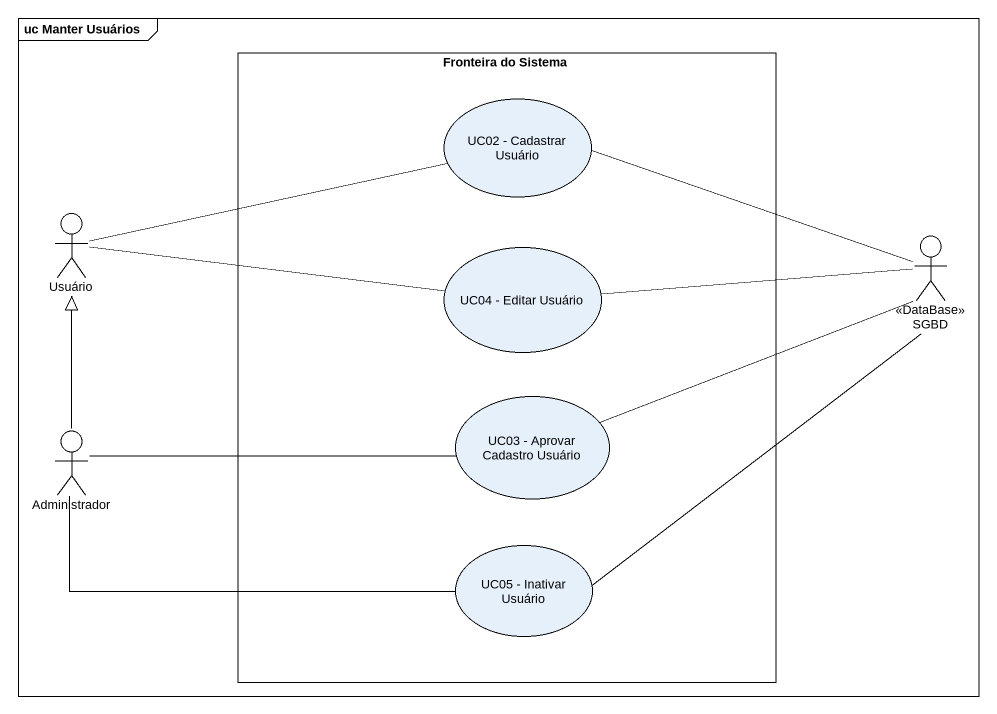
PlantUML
@startuml
mainframe uc Manter Usuários
rectangle "Fronteira do Sistema" as Fronteira_do_Sistema {
  usecase "UC02 - Cadastrar Usuário" as UC02_Cadastrar_Usuário
  usecase "UC04 - Editar Usuário" as UC04_Editar_Usuário
  usecase "UC03 - Aprovar Cadastro Usuário" as UC03_Aprovar_Cadastro
  usecase "UC05 - Inativar Usuário" as UC05_Inativar_Usuário
}
actor Usuário
actor SGBD <<DataBase>>
actor Administrador
UC02_Cadastrar_Usuário -right- SGBD
Usuário -right- UC02_Cadastrar_Usuário
Usuário -right- UC04_Editar_Usuário
UC04_Editar_Usuário -right- SGBD
UC03_Aprovar_Cadastro -right- SGBD
Administrador -up-|> Usuário
Administrador -right- UC03_Aprovar_Cadastro
Administrador -right- UC05_Inativar_Usuário
UC05_Inativar_Usuário -up- SGBD
@enduml
